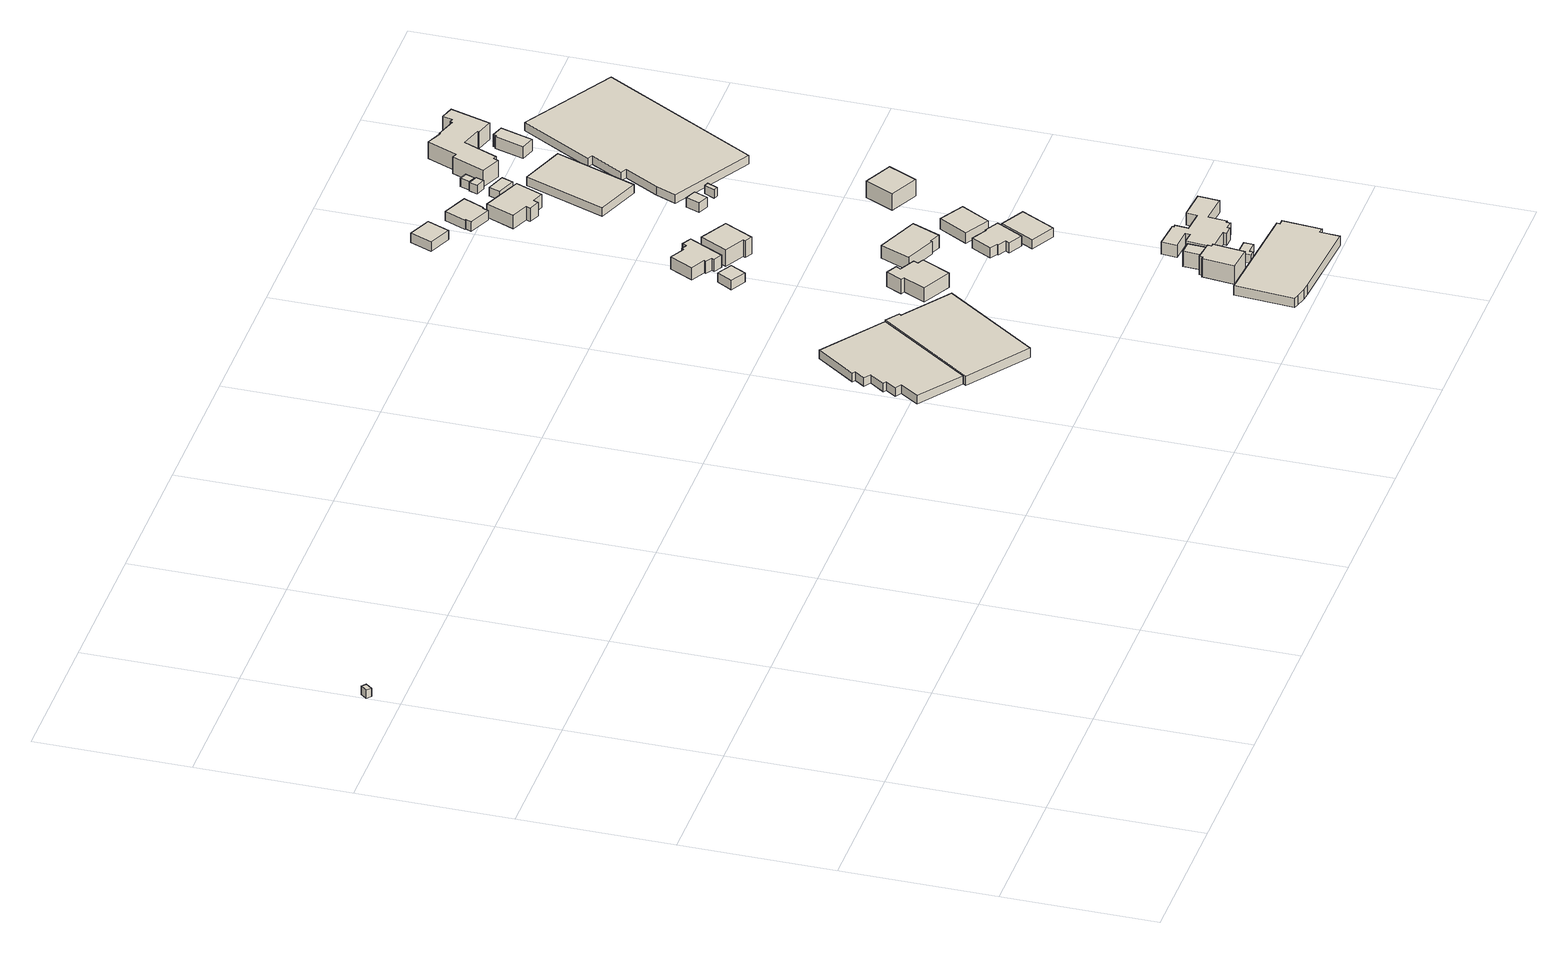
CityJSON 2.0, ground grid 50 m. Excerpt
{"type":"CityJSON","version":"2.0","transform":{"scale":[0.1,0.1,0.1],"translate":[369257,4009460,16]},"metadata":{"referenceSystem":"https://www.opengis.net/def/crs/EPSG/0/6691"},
"CityObjects":{
"building1":{"type":"Building","attributes":{"枝番":1,"利根川水系渡良瀬川洪水浸水想定区域（想定最大規模）.規模":"L2","利根川水系渡良瀬川洪水浸水想定区域（想定最大規模）.浸水ランク":"2","利根川水系渡良瀬川洪水浸水想定区域（想定最大規模）.浸水深":2.5,"利根川水系渡良瀬川洪水浸水想定区域（想定最大規模）.継続時間":102.1,"利根川水系利根川洪水浸水想定区域（計画規模）.規模":"L1","利根川水系利根川洪水浸水想定区域（計画規模）.浸水ランク":"4","利根川水系利根川洪水浸水想定区域（計画規模）.浸水深":5.23,"利根川水系利根川洪水浸水想定区域（想定最大規模）.規模":"L2","利根川水系利根川洪水浸水想定区域（想定最大規模）.浸水ランク":"4","利根川水系利根川洪水浸水想定区域（想定最大規模）.浸水深":6.36,"利根川水系谷田川洪水浸水想定区域（計画規模）.規模":"L1","利根川水系谷田川洪水浸水想定区域（計画規模）.浸水ランク":"2","利根川水系谷田川洪水浸水想定区域（計画規模）.浸水深":1.21,"利根川水系谷田川洪水浸水想定区域（計画規模）.継続時間":3.73,"利根川水系谷田川洪水浸水想定区域（想定最大規模）.規模":"L2","利根川水系谷田川洪水浸水想定区域（想定最大規模）.浸水ランク":"2","利根川水系谷田川洪水浸水想定区域（想定最大規模）.浸水深":2.17,"利根川水系谷田川洪水浸水想定区域（想定最大規模）.継続時間":31.2,"usage":"451","BuildingDetails.prefecture":"10","BuildingDetails.city":"10207","BuildingDetails.surveyYear":2016},"geometry":[{"type":"Solid","lod":"1","boundaries":[[[[0,1,2,3]],[[2,4,5,3]],[[1,6,4,2]],[[0,7,6,1]],[[3,5,7,0]],[[4,6,7,5]]]]}]},
"building2":{"type":"Building","attributes":{"枝番":1,"利根川水系渡良瀬川洪水浸水想定区域（想定最大規模）.規模":"L2","利根川水系渡良瀬川洪水浸水想定区域（想定最大規模）.浸水ランク":"2","利根川水系渡良瀬川洪水浸水想定区域（想定最大規模）.浸水深":2,"利根川水系渡良瀬川洪水浸水想定区域（想定最大規模）.継続時間":37.5,"利根川水系利根川洪水浸水想定区域（計画規模）.規模":"L1","利根川水系利根川洪水浸水想定区域（計画規模）.浸水ランク":"3","利根川水系利根川洪水浸水想定区域（計画規模）.浸水深":4.72,"利根川水系利根川洪水浸水想定区域（想定最大規模）.規模":"L2","利根川水系利根川洪水浸水想定区域（想定最大規模）.浸水ランク":"4","利根川水系利根川洪水浸水想定区域（想定最大規模）.浸水深":5.84,"利根川水系谷田川洪水浸水想定区域（計画規模）.規模":"L1","利根川水系谷田川洪水浸水想定区域（計画規模）.浸水ランク":"2","利根川水系谷田川洪水浸水想定区域（計画規模）.浸水深":0.711,"利根川水系谷田川洪水浸水想定区域（計画規模）.継続時間":1.77,"利根川水系谷田川洪水浸水想定区域（想定最大規模）.規模":"L2","利根川水系谷田川洪水浸水想定区域（想定最大規模）.浸水ランク":"2","利根川水系谷田川洪水浸水想定区域（想定最大規模）.浸水深":1.67,"利根川水系谷田川洪水浸水想定区域（想定最大規模）.継続時間":28.1,"BuildingDetails.prefecture":"10","BuildingDetails.city":"10207"},"geometry":[{"type":"Solid","lod":"1","boundaries":[[[[8,9,10,11,12,13,14,15,16,17,18,19]],[[18,20,21,19]],[[17,22,20,18]],[[16,23,22,17]],[[15,24,23,16]],[[14,25,24,15]],[[13,26,25,14]],[[12,27,26,13]],[[11,28,27,12]],[[10,29,28,11]],[[9,30,29,10]],[[8,31,30,9]],[[19,21,31,8]],[[20,22,23,24,25,26,27,28,29,30,31,21]]]]}]},
"building3":{"type":"Building","attributes":{"枝番":1,"利根川水系渡良瀬川洪水浸水想定区域（想定最大規模）.規模":"L2","利根川水系渡良瀬川洪水浸水想定区域（想定最大規模）.浸水ランク":"2","利根川水系渡良瀬川洪水浸水想定区域（想定最大規模）.浸水深":1.91,"利根川水系渡良瀬川洪水浸水想定区域（想定最大規模）.継続時間":66.8,"利根川水系利根川洪水浸水想定区域（計画規模）.規模":"L1","利根川水系利根川洪水浸水想定区域（計画規模）.浸水ランク":"3","利根川水系利根川洪水浸水想定区域（計画規模）.浸水深":4.61,"利根川水系利根川洪水浸水想定区域（想定最大規模）.規模":"L2","利根川水系利根川洪水浸水想定区域（想定最大規模）.浸水ランク":"4","利根川水系利根川洪水浸水想定区域（想定最大規模）.浸水深":5.72,"利根川水系谷田川洪水浸水想定区域（計画規模）.規模":"L1","利根川水系谷田川洪水浸水想定区域（計画規模）.浸水ランク":"2","利根川水系谷田川洪水浸水想定区域（計画規模）.浸水深":0.611,"利根川水系谷田川洪水浸水想定区域（計画規模）.継続時間":2.75,"利根川水系谷田川洪水浸水想定区域（想定最大規模）.規模":"L2","利根川水系谷田川洪水浸水想定区域（想定最大規模）.浸水ランク":"2","利根川水系谷田川洪水浸水想定区域（想定最大規模）.浸水深":1.57,"利根川水系谷田川洪水浸水想定区域（想定最大規模）.継続時間":29.3,"measuredHeight":3.7,"BuildingDetails.prefecture":"10","BuildingDetails.city":"10207"},"geometry":[{"type":"Solid","lod":"1","boundaries":[[[[32,33,34,35,36,37]],[[36,38,39,37]],[[35,40,38,36]],[[34,41,40,35]],[[33,42,41,34]],[[32,43,42,33]],[[37,39,43,32]],[[38,40,41,42,43,39]]]]}]},
"building4":{"type":"Building","attributes":{"枝番":1,"利根川水系渡良瀬川洪水浸水想定区域（想定最大規模）.規模":"L2","利根川水系渡良瀬川洪水浸水想定区域（想定最大規模）.浸水ランク":"2","利根川水系渡良瀬川洪水浸水想定区域（想定最大規模）.浸水深":0.91,"利根川水系渡良瀬川洪水浸水想定区域（想定最大規模）.継続時間":22.5,"利根川水系利根川洪水浸水想定区域（計画規模）.規模":"L1","利根川水系利根川洪水浸水想定区域（計画規模）.浸水ランク":"3","利根川水系利根川洪水浸水想定区域（計画規模）.浸水深":3.6,"利根川水系利根川洪水浸水想定区域（想定最大規模）.規模":"L2","利根川水系利根川洪水浸水想定区域（想定最大規模）.浸水ランク":"3","利根川水系利根川洪水浸水想定区域（想定最大規模）.浸水深":4.71,"利根川水系谷田川洪水浸水想定区域（計画規模）.規模":"L1","利根川水系谷田川洪水浸水想定区域（計画規模）.浸水ランク":"1","利根川水系谷田川洪水浸水想定区域（計画規模）.浸水深":0.311,"利根川水系谷田川洪水浸水想定区域（想定最大規模）.規模":"L2","利根川水系谷田川洪水浸水想定区域（想定最大規模）.浸水ランク":"2","利根川水系谷田川洪水浸水想定区域（想定最大規模）.浸水深":0.572,"利根川水系谷田川洪水浸水想定区域（想定最大規模）.継続時間":23.1,"usage":"411","measuredHeight":6.4,"BuildingDetails.prefecture":"10","BuildingDetails.city":"10207","BuildingDetails.surveyYear":2016},"geometry":[{"type":"Solid","lod":"1","boundaries":[[[[44,45,46,47,48,49,50,51,52,53]],[[52,54,55,53]],[[51,56,54,52]],[[50,57,56,51]],[[49,58,57,50]],[[48,59,58,49]],[[47,60,59,48]],[[46,61,60,47]],[[45,62,61,46]],[[44,63,62,45]],[[53,55,63,44]],[[54,56,57,58,59,60,61,62,63,55]]]]}]},
"building5":{"type":"Building","attributes":{"枝番":1,"利根川水系渡良瀬川洪水浸水想定区域（想定最大規模）.規模":"L2","利根川水系渡良瀬川洪水浸水想定区域（想定最大規模）.浸水ランク":"2","利根川水系渡良瀬川洪水浸水想定区域（想定最大規模）.浸水深":0.81,"利根川水系渡良瀬川洪水浸水想定区域（想定最大規模）.継続時間":22,"利根川水系利根川洪水浸水想定区域（計画規模）.規模":"L1","利根川水系利根川洪水浸水想定区域（計画規模）.浸水ランク":"3","利根川水系利根川洪水浸水想定区域（計画規模）.浸水深":3.51,"利根川水系利根川洪水浸水想定区域（想定最大規模）.規模":"L2","利根川水系利根川洪水浸水想定区域（想定最大規模）.浸水ランク":"3","利根川水系利根川洪水浸水想定区域（想定最大規模）.浸水深":4.62,"利根川水系谷田川洪水浸水想定区域（計画規模）.規模":"L1","利根川水系谷田川洪水浸水想定区域（計画規模）.浸水ランク":"1","利根川水系谷田川洪水浸水想定区域（計画規模）.浸水深":0.011,"利根川水系谷田川洪水浸水想定区域（想定最大規模）.規模":"L2","利根川水系谷田川洪水浸水想定区域（想定最大規模）.浸水ランク":"1","利根川水系谷田川洪水浸水想定区域（想定最大規模）.浸水深":0.473,"利根川水系谷田川洪水浸水想定区域（想定最大規模）.継続時間":22.8,"measuredHeight":3.6,"BuildingDetails.prefecture":"10","BuildingDetails.city":"10207"},"geometry":[{"type":"Solid","lod":"1","boundaries":[[[[64,65,66,67]],[[66,68,69,67]],[[65,70,68,66]],[[64,71,70,65]],[[67,69,71,64]],[[68,70,71,69]]]]}]},
"building6":{"type":"Building","attributes":{"枝番":1,"利根川水系渡良瀬川洪水浸水想定区域（想定最大規模）.規模":"L2","利根川水系渡良瀬川洪水浸水想定区域（想定最大規模）.浸水ランク":"2","利根川水系渡良瀬川洪水浸水想定区域（想定最大規模）.浸水深":1.01,"利根川水系渡良瀬川洪水浸水想定区域（想定最大規模）.継続時間":15,"利根川水系利根川洪水浸水想定区域（計画規模）.規模":"L1","利根川水系利根川洪水浸水想定区域（計画規模）.浸水ランク":"3","利根川水系利根川洪水浸水想定区域（計画規模）.浸水深":3.69,"利根川水系利根川洪水浸水想定区域（想定最大規模）.規模":"L2","利根川水系利根川洪水浸水想定区域（想定最大規模）.浸水ランク":"3","利根川水系利根川洪水浸水想定区域（想定最大規模）.浸水深":4.78,"利根川水系谷田川洪水浸水想定区域（計画規模）.規模":"L1","利根川水系谷田川洪水浸水想定区域（想定最大規模）.規模":"L2","利根川水系谷田川洪水浸水想定区域（想定最大規模）.浸水ランク":"2","利根川水系谷田川洪水浸水想定区域（想定最大規模）.浸水深":0.672,"利根川水系谷田川洪水浸水想定区域（想定最大規模）.継続時間":11.6,"usage":"411","measuredHeight":7.1,"BuildingDetails.prefecture":"10","BuildingDetails.city":"10207","BuildingDetails.surveyYear":2016},"geometry":[{"type":"Solid","lod":"1","boundaries":[[[[72,73,74,75,76,77,78,79]],[[78,80,81,79]],[[77,82,80,78]],[[76,83,82,77]],[[75,84,83,76]],[[74,85,84,75]],[[73,86,85,74]],[[72,87,86,73]],[[79,81,87,72]],[[80,82,83,84,85,86,87,81]]]]}]},
"building7":{"type":"Building","attributes":{"枝番":1,"利根川水系渡良瀬川洪水浸水想定区域（想定最大規模）.規模":"L2","利根川水系渡良瀬川洪水浸水想定区域（想定最大規模）.浸水ランク":"2","利根川水系渡良瀬川洪水浸水想定区域（想定最大規模）.浸水深":1.61,"利根川水系渡良瀬川洪水浸水想定区域（想定最大規模）.継続時間":28.6,"利根川水系利根川洪水浸水想定区域（計画規模）.規模":"L1","利根川水系利根川洪水浸水想定区域（計画規模）.浸水ランク":"3","利根川水系利根川洪水浸水想定区域（計画規模）.浸水深":4.3,"利根川水系利根川洪水浸水想定区域（想定最大規模）.規模":"L2","利根川水系利根川洪水浸水想定区域（想定最大規模）.浸水ランク":"4","利根川水系利根川洪水浸水想定区域（想定最大規模）.浸水深":5.42,"利根川水系谷田川洪水浸水想定区域（計画規模）.規模":"L1","利根川水系谷田川洪水浸水想定区域（計画規模）.浸水ランク":"1","利根川水系谷田川洪水浸水想定区域（計画規模）.浸水深":0.311,"利根川水系谷田川洪水浸水想定区域（想定最大規模）.規模":"L2","利根川水系谷田川洪水浸水想定区域（想定最大規模）.浸水ランク":"2","利根川水系谷田川洪水浸水想定区域（想定最大規模）.浸水深":1.27,"利根川水系谷田川洪水浸水想定区域（想定最大規模）.継続時間":26.5,"usage":"451","measuredHeight":3.7,"BuildingDetails.prefecture":"10","BuildingDetails.city":"10207","BuildingDetails.surveyYear":2016},"geometry":[{"type":"Solid","lod":"1","boundaries":[[[[88,89,90,91,92,93,94,95,96,97,98]],[[97,99,100,98]],[[96,101,99,97]],[[95,102,101,96]],[[94,103,102,95]],[[93,104,103,94]],[[92,105,104,93]],[[91,106,105,92]],[[90,107,106,91]],[[89,108,107,90]],[[88,109,108,89]],[[98,100,109,88]],[[99,101,102,103,104,105,106,107,108,109,100]]]]}]},
"building8":{"type":"Building","attributes":{"枝番":1,"利根川水系渡良瀬川洪水浸水想定区域（想定最大規模）.規模":"L2","利根川水系渡良瀬川洪水浸水想定区域（想定最大規模）.浸水ランク":"2","利根川水系渡良瀬川洪水浸水想定区域（想定最大規模）.浸水深":1.01,"利根川水系渡良瀬川洪水浸水想定区域（想定最大規模）.継続時間":15,"利根川水系利根川洪水浸水想定区域（計画規模）.規模":"L1","利根川水系利根川洪水浸水想定区域（計画規模）.浸水ランク":"3","利根川水系利根川洪水浸水想定区域（計画規模）.浸水深":3.69,"利根川水系利根川洪水浸水想定区域（想定最大規模）.規模":"L2","利根川水系利根川洪水浸水想定区域（想定最大規模）.浸水ランク":"3","利根川水系利根川洪水浸水想定区域（想定最大規模）.浸水深":4.78,"利根川水系谷田川洪水浸水想定区域（想定最大規模）.規模":"L2","利根川水系谷田川洪水浸水想定区域（想定最大規模）.浸水ランク":"2","利根川水系谷田川洪水浸水想定区域（想定最大規模）.浸水深":0.672,"利根川水系谷田川洪水浸水想定区域（想定最大規模）.継続時間":11.6,"usage":"411","measuredHeight":9.8,"BuildingDetails.prefecture":"10","BuildingDetails.city":"10207","BuildingDetails.surveyYear":2016},"geometry":[{"type":"Solid","lod":"1","boundaries":[[[[110,111,112,113]],[[112,114,115,113]],[[111,116,114,112]],[[110,117,116,111]],[[113,115,117,110]],[[114,116,117,115]]]]}]},
"building9":{"type":"Building","attributes":{"枝番":1,"利根川水系渡良瀬川洪水浸水想定区域（想定最大規模）.規模":"L2","利根川水系渡良瀬川洪水浸水想定区域（想定最大規模）.浸水ランク":"2","利根川水系渡良瀬川洪水浸水想定区域（想定最大規模）.浸水深":0.81,"利根川水系渡良瀬川洪水浸水想定区域（想定最大規模）.継続時間":22,"利根川水系利根川洪水浸水想定区域（計画規模）.規模":"L1","利根川水系利根川洪水浸水想定区域（計画規模）.浸水ランク":"3","利根川水系利根川洪水浸水想定区域（計画規模）.浸水深":3.52,"利根川水系利根川洪水浸水想定区域（想定最大規模）.規模":"L2","利根川水系利根川洪水浸水想定区域（想定最大規模）.浸水ランク":"3","利根川水系利根川洪水浸水想定区域（想定最大規模）.浸水深":4.63,"利根川水系谷田川洪水浸水想定区域（計画規模）.規模":"L1","利根川水系谷田川洪水浸水想定区域（想定最大規模）.規模":"L2","利根川水系谷田川洪水浸水想定区域（想定最大規模）.浸水ランク":"1","利根川水系谷田川洪水浸水想定区域（想定最大規模）.浸水深":0.473,"利根川水系谷田川洪水浸水想定区域（想定最大規模）.継続時間":22.8,"usage":"411","measuredHeight":5.1,"BuildingDetails.prefecture":"10","BuildingDetails.city":"10207","BuildingDetails.surveyYear":2016},"geometry":[{"type":"Solid","lod":"1","boundaries":[[[[118,119,120,121,122,123,124,125,126,127,128,129]],[[128,130,131,129]],[[127,132,130,128]],[[126,133,132,127]],[[125,134,133,126]],[[124,135,134,125]],[[123,136,135,124]],[[122,137,136,123]],[[121,138,137,122]],[[120,139,138,121]],[[119,140,139,120]],[[118,141,140,119]],[[129,131,141,118]],[[130,132,133,134,135,136,137,138,139,140,141,131]]]]}]},
"building10":{"type":"Building","attributes":{"枝番":1,"利根川水系渡良瀬川洪水浸水想定区域（想定最大規模）.規模":"L2","利根川水系渡良瀬川洪水浸水想定区域（想定最大規模）.浸水ランク":"2","利根川水系渡良瀬川洪水浸水想定区域（想定最大規模）.浸水深":1.11,"利根川水系渡良瀬川洪水浸水想定区域（想定最大規模）.継続時間":28.6,"利根川水系利根川洪水浸水想定区域（計画規模）.規模":"L1","利根川水系利根川洪水浸水想定区域（計画規模）.浸水ランク":"3","利根川水系利根川洪水浸水想定区域（計画規模）.浸水深":3.79,"利根川水系利根川洪水浸水想定区域（想定最大規模）.規模":"L2","利根川水系利根川洪水浸水想定区域（想定最大規模）.浸水ランク":"3","利根川水系利根川洪水浸水想定区域（想定最大規模）.浸水深":4.88,"利根川水系谷田川洪水浸水想定区域（計画規模）.規模":"L1","利根川水系谷田川洪水浸水想定区域（想定最大規模）.規模":"L2","利根川水系谷田川洪水浸水想定区域（想定最大規模）.浸水ランク":"2","利根川水系谷田川洪水浸水想定区域（想定最大規模）.浸水深":0.772,"利根川水系谷田川洪水浸水想定区域（想定最大規模）.継続時間":26.5,"measuredHeight":3.8,"BuildingDetails.prefecture":"10","BuildingDetails.city":"10207"},"geometry":[{"type":"Solid","lod":"1","boundaries":[[[[142,143,144,145,146,147]],[[146,148,149,147]],[[145,150,148,146]],[[144,151,150,145]],[[143,152,151,144]],[[142,153,152,143]],[[147,149,153,142]],[[148,150,151,152,153,149]]]]}]},
"building11":{"type":"Building","attributes":{"枝番":1,"利根川水系渡良瀬川洪水浸水想定区域（想定最大規模）.規模":"L2","利根川水系渡良瀬川洪水浸水想定区域（想定最大規模）.浸水ランク":"2","利根川水系渡良瀬川洪水浸水想定区域（想定最大規模）.浸水深":0.81,"利根川水系渡良瀬川洪水浸水想定区域（想定最大規模）.継続時間":16.4,"利根川水系利根川洪水浸水想定区域（計画規模）.規模":"L1","利根川水系利根川洪水浸水想定区域（計画規模）.浸水ランク":"3","利根川水系利根川洪水浸水想定区域（計画規模）.浸水深":3.5,"利根川水系利根川洪水浸水想定区域（想定最大規模）.規模":"L2","利根川水系利根川洪水浸水想定区域（想定最大規模）.浸水ランク":"3","利根川水系利根川洪水浸水想定区域（想定最大規模）.浸水深":4.61,"利根川水系谷田川洪水浸水想定区域（計画規模）.規模":"L1","利根川水系谷田川洪水浸水想定区域（想定最大規模）.規模":"L2","利根川水系谷田川洪水浸水想定区域（想定最大規模）.浸水ランク":"1","利根川水系谷田川洪水浸水想定区域（想定最大規模）.浸水深":0.472,"利根川水系谷田川洪水浸水想定区域（想定最大規模）.継続時間":13.7,"measuredHeight":6.1,"BuildingDetails.prefecture":"10","BuildingDetails.city":"10207"},"geometry":[{"type":"Solid","lod":"1","boundaries":[[[[154,155,156,157,158,159]],[[158,160,161,159]],[[157,162,160,158]],[[156,163,162,157]],[[155,164,163,156]],[[154,165,164,155]],[[159,161,165,154]],[[160,162,163,164,165,161]]]]}]},
"building12":{"type":"Building","attributes":{"枝番":1,"利根川水系渡良瀬川洪水浸水想定区域（想定最大規模）.規模":"L2","利根川水系渡良瀬川洪水浸水想定区域（想定最大規模）.浸水ランク":"2","利根川水系渡良瀬川洪水浸水想定区域（想定最大規模）.浸水深":0.71,"利根川水系渡良瀬川洪水浸水想定区域（想定最大規模）.継続時間":12.8,"利根川水系利根川洪水浸水想定区域（計画規模）.規模":"L1","利根川水系利根川洪水浸水想定区域（計画規模）.浸水ランク":"3","利根川水系利根川洪水浸水想定区域（計画規模）.浸水深":3.42,"利根川水系利根川洪水浸水想定区域（想定最大規模）.規模":"L2","利根川水系利根川洪水浸水想定区域（想定最大規模）.浸水ランク":"3","利根川水系利根川洪水浸水想定区域（想定最大規模）.浸水深":4.53,"利根川水系谷田川洪水浸水想定区域（計画規模）.規模":"L1","利根川水系谷田川洪水浸水想定区域（想定最大規模）.規模":"L2","利根川水系谷田川洪水浸水想定区域（想定最大規模）.浸水ランク":"1","利根川水系谷田川洪水浸水想定区域（想定最大規模）.浸水深":0.373,"利根川水系谷田川洪水浸水想定区域（想定最大規模）.継続時間":6.1,"usage":"411","measuredHeight":7.1,"BuildingDetails.prefecture":"10","BuildingDetails.city":"10207","BuildingDetails.surveyYear":2016},"geometry":[{"type":"Solid","lod":"1","boundaries":[[[[166,167,168,169,170,171]],[[170,172,173,171]],[[169,174,172,170]],[[168,175,174,169]],[[167,176,175,168]],[[166,177,176,167]],[[171,173,177,166]],[[172,174,175,176,177,173]]]]}]},
"building13":{"type":"Building","attributes":{"枝番":1,"利根川水系渡良瀬川洪水浸水想定区域（想定最大規模）.規模":"L2","利根川水系渡良瀬川洪水浸水想定区域（想定最大規模）.浸水ランク":"2","利根川水系渡良瀬川洪水浸水想定区域（想定最大規模）.浸水深":0.81,"利根川水系渡良瀬川洪水浸水想定区域（想定最大規模）.継続時間":14.6,"利根川水系利根川洪水浸水想定区域（計画規模）.規模":"L1","利根川水系利根川洪水浸水想定区域（計画規模）.浸水ランク":"3","利根川水系利根川洪水浸水想定区域（計画規模）.浸水深":3.5,"利根川水系利根川洪水浸水想定区域（想定最大規模）.規模":"L2","利根川水系利根川洪水浸水想定区域（想定最大規模）.浸水ランク":"3","利根川水系利根川洪水浸水想定区域（想定最大規模）.浸水深":4.6,"利根川水系谷田川洪水浸水想定区域（計画規模）.規模":"L1","利根川水系谷田川洪水浸水想定区域（計画規模）.浸水ランク":"1","利根川水系谷田川洪水浸水想定区域（計画規模）.浸水深":0.011,"利根川水系谷田川洪水浸水想定区域（想定最大規模）.規模":"L2","利根川水系谷田川洪水浸水想定区域（想定最大規模）.浸水ランク":"1","利根川水系谷田川洪水浸水想定区域（想定最大規模）.浸水深":0.472,"利根川水系谷田川洪水浸水想定区域（想定最大規模）.継続時間":10.6,"usage":"411","measuredHeight":5,"BuildingDetails.prefecture":"10","BuildingDetails.city":"10207","BuildingDetails.surveyYear":2016},"geometry":[{"type":"Solid","lod":"1","boundaries":[[[[178,179,180,181,182,183,184,185,186,187]],[[186,188,189,187]],[[185,190,188,186]],[[184,191,190,185]],[[183,192,191,184]],[[182,193,192,183]],[[181,194,193,182]],[[180,195,194,181]],[[179,196,195,180]],[[178,197,196,179]],[[187,189,197,178]],[[188,190,191,192,193,194,195,196,197,189]]]]}]},
"building14":{"type":"Building","attributes":{"枝番":1,"利根川水系渡良瀬川洪水浸水想定区域（想定最大規模）.規模":"L2","利根川水系渡良瀬川洪水浸水想定区域（想定最大規模）.浸水ランク":"1","利根川水系渡良瀬川洪水浸水想定区域（想定最大規模）.浸水深":0.41,"利根川水系利根川洪水浸水想定区域（計画規模）.規模":"L1","利根川水系利根川洪水浸水想定区域（計画規模）.浸水ランク":"3","利根川水系利根川洪水浸水想定区域（計画規模）.浸水深":3.13,"利根川水系利根川洪水浸水想定区域（想定最大規模）.規模":"L2","利根川水系利根川洪水浸水想定区域（想定最大規模）.浸水ランク":"3","利根川水系利根川洪水浸水想定区域（想定最大規模）.浸水深":4.25,"利根川水系谷田川洪水浸水想定区域（想定最大規模）.規模":"L2","利根川水系谷田川洪水浸水想定区域（想定最大規模）.浸水ランク":"1","利根川水系谷田川洪水浸水想定区域（想定最大規模）.浸水深":0.073,"usage":"411","measuredHeight":4,"BuildingDetails.prefecture":"10","BuildingDetails.city":"10207","BuildingDetails.surveyYear":2016},"geometry":[{"type":"Solid","lod":"1","boundaries":[[[[198,199,200,201]],[[200,202,203,201]],[[199,204,202,200]],[[198,205,204,199]],[[201,203,205,198]],[[202,204,205,203]]]]}]},
"building15":{"type":"Building","attributes":{"枝番":1,"利根川水系渡良瀬川洪水浸水想定区域（想定最大規模）.規模":"L2","利根川水系渡良瀬川洪水浸水想定区域（想定最大規模）.浸水ランク":"2","利根川水系渡良瀬川洪水浸水想定区域（想定最大規模）.浸水深":0.91,"利根川水系渡良瀬川洪水浸水想定区域（想定最大規模）.継続時間":15,"利根川水系利根川洪水浸水想定区域（計画規模）.規模":"L1","利根川水系利根川洪水浸水想定区域（計画規模）.浸水ランク":"3","利根川水系利根川洪水浸水想定区域（計画規模）.浸水深":3.59,"利根川水系利根川洪水浸水想定区域（想定最大規模）.規模":"L2","利根川水系利根川洪水浸水想定区域（想定最大規模）.浸水ランク":"3","利根川水系利根川洪水浸水想定区域（想定最大規模）.浸水深":4.68,"利根川水系谷田川洪水浸水想定区域（想定最大規模）.規模":"L2","利根川水系谷田川洪水浸水想定区域（想定最大規模）.浸水ランク":"2","利根川水系谷田川洪水浸水想定区域（想定最大規模）.浸水深":0.572,"利根川水系谷田川洪水浸水想定区域（想定最大規模）.継続時間":11.6,"usage":"411","measuredHeight":7,"BuildingDetails.prefecture":"10","BuildingDetails.city":"10207","BuildingDetails.surveyYear":2016},"geometry":[{"type":"Solid","lod":"1","boundaries":[[[[206,207,208,209,210,211,212,213,214,215,216,217,218,219,220,221,222,223,224,225,226,227]],[[226,228,229,227]],[[225,230,228,226]],[[224,231,230,225]],[[223,232,231,224]],[[222,233,232,223]],[[221,234,233,222]],[[220,235,234,221]],[[219,236,235,220]],[[218,237,236,219]],[[217,238,237,218]],[[216,239,238,217]],[[215,240,239,216]],[[214,241,240,215]],[[213,242,241,214]],[[212,243,242,213]],[[211,244,243,212]],[[210,245,244,211]],[[209,246,245,210]],[[208,247,246,209]],[[207,248,247,208]],[[206,249,248,207]],[[227,229,249,206]],[[228,230,231,232,233,234,235,236,237,238,239,240,241,242,243,244,245,246,247,248,249,229]]]]}]},
"building16":{"type":"Building","attributes":{"枝番":1,"利根川水系渡良瀬川洪水浸水想定区域（想定最大規模）.規模":"L2","利根川水系渡良瀬川洪水浸水想定区域（想定最大規模）.浸水ランク":"2","利根川水系渡良瀬川洪水浸水想定区域（想定最大規模）.浸水深":1.21,"利根川水系渡良瀬川洪水浸水想定区域（想定最大規模）.継続時間":15.6,"利根川水系利根川洪水浸水想定区域（計画規模）.規模":"L1","利根川水系利根川洪水浸水想定区域（計画規模）.浸水ランク":"3","利根川水系利根川洪水浸水想定区域（計画規模）.浸水深":3.89,"利根川水系利根川洪水浸水想定区域（想定最大規模）.規模":"L2","利根川水系利根川洪水浸水想定区域（想定最大規模）.浸水ランク":"3","利根川水系利根川洪水浸水想定区域（想定最大規模）.浸水深":4.98,"利根川水系谷田川洪水浸水想定区域（計画規模）.規模":"L1","利根川水系谷田川洪水浸水想定区域（計画規模）.浸水ランク":"1","利根川水系谷田川洪水浸水想定区域（計画規模）.浸水深":0.011,"利根川水系谷田川洪水浸水想定区域（想定最大規模）.規模":"L2","利根川水系谷田川洪水浸水想定区域（想定最大規模）.浸水ランク":"2","利根川水系谷田川洪水浸水想定区域（想定最大規模）.浸水深":0.872,"利根川水系谷田川洪水浸水想定区域（想定最大規模）.継続時間":12.6,"usage":"411","measuredHeight":5.6,"BuildingDetails.prefecture":"10","BuildingDetails.city":"10207","BuildingDetails.surveyYear":2016},"geometry":[{"type":"Solid","lod":"1","boundaries":[[[[250,251,252,253]],[[252,254,255,253]],[[251,256,254,252]],[[250,257,256,251]],[[253,255,257,250]],[[254,256,257,255]]]]}]},
"building17":{"type":"Building","attributes":{"枝番":1,"利根川水系渡良瀬川洪水浸水想定区域（想定最大規模）.規模":"L2","利根川水系渡良瀬川洪水浸水想定区域（想定最大規模）.浸水ランク":"2","利根川水系渡良瀬川洪水浸水想定区域（想定最大規模）.浸水深":0.81,"利根川水系渡良瀬川洪水浸水想定区域（想定最大規模）.継続時間":14.6,"利根川水系利根川洪水浸水想定区域（計画規模）.規模":"L1","利根川水系利根川洪水浸水想定区域（計画規模）.浸水ランク":"3","利根川水系利根川洪水浸水想定区域（計画規模）.浸水深":3.5,"利根川水系利根川洪水浸水想定区域（想定最大規模）.規模":"L2","利根川水系利根川洪水浸水想定区域（想定最大規模）.浸水ランク":"3","利根川水系利根川洪水浸水想定区域（想定最大規模）.浸水深":4.6,"利根川水系谷田川洪水浸水想定区域（想定最大規模）.規模":"L2","利根川水系谷田川洪水浸水想定区域（想定最大規模）.浸水ランク":"1","利根川水系谷田川洪水浸水想定区域（想定最大規模）.浸水深":0.472,"利根川水系谷田川洪水浸水想定区域（想定最大規模）.継続時間":10.6,"usage":"411","measuredHeight":5.3,"BuildingDetails.prefecture":"10","BuildingDetails.city":"10207","BuildingDetails.surveyYear":2016},"geometry":[{"type":"Solid","lod":"1","boundaries":[[[[258,259,260,261]],[[260,262,263,261]],[[259,264,262,260]],[[258,265,264,259]],[[261,263,265,258]],[[262,264,265,263]]]]}]},
"building18":{"type":"Building","attributes":{"枝番":1,"利根川水系渡良瀬川洪水浸水想定区域（想定最大規模）.規模":"L2","利根川水系渡良瀬川洪水浸水想定区域（想定最大規模）.浸水ランク":"2","利根川水系渡良瀬川洪水浸水想定区域（想定最大規模）.浸水深":0.51,"利根川水系渡良瀬川洪水浸水想定区域（想定最大規模）.継続時間":8.3,"利根川水系利根川洪水浸水想定区域（計画規模）.規模":"L1","利根川水系利根川洪水浸水想定区域（計画規模）.浸水ランク":"3","利根川水系利根川洪水浸水想定区域（計画規模）.浸水深":3.21,"利根川水系利根川洪水浸水想定区域（想定最大規模）.規模":"L2","利根川水系利根川洪水浸水想定区域（想定最大規模）.浸水ランク":"3","利根川水系利根川洪水浸水想定区域（想定最大規模）.浸水深":4.31,"利根川水系谷田川洪水浸水想定区域（想定最大規模）.規模":"L2","利根川水系谷田川洪水浸水想定区域（想定最大規模）.浸水ランク":"1","利根川水系谷田川洪水浸水想定区域（想定最大規模）.浸水深":0.173,"usage":"411","measuredHeight":4.2,"BuildingDetails.prefecture":"10","BuildingDetails.city":"10207","BuildingDetails.surveyYear":2016},"geometry":[{"type":"Solid","lod":"1","boundaries":[[[[266,267,268,269,270,271,272,273]],[[272,274,275,273]],[[271,276,274,272]],[[270,277,276,271]],[[269,278,277,270]],[[268,279,278,269]],[[267,280,279,268]],[[266,281,280,267]],[[273,275,281,266]],[[274,276,277,278,279,280,281,275]]]]}]},
"building19":{"type":"Building","attributes":{"枝番":1,"利根川水系渡良瀬川洪水浸水想定区域（想定最大規模）.規模":"L2","利根川水系渡良瀬川洪水浸水想定区域（想定最大規模）.浸水ランク":"2","利根川水系渡良瀬川洪水浸水想定区域（想定最大規模）.浸水深":0.51,"利根川水系利根川洪水浸水想定区域（計画規模）.規模":"L1","利根川水系利根川洪水浸水想定区域（計画規模）.浸水ランク":"3","利根川水系利根川洪水浸水想定区域（計画規模）.浸水深":3.23,"利根川水系利根川洪水浸水想定区域（想定最大規模）.規模":"L2","利根川水系利根川洪水浸水想定区域（想定最大規模）.浸水ランク":"3","利根川水系利根川洪水浸水想定区域（想定最大規模）.浸水深":4.35,"利根川水系谷田川洪水浸水想定区域（想定最大規模）.規模":"L2","利根川水系谷田川洪水浸水想定区域（想定最大規模）.浸水ランク":"1","利根川水系谷田川洪水浸水想定区域（想定最大規模）.浸水深":0.173,"usage":"411","measuredHeight":5.7,"BuildingDetails.prefecture":"10","BuildingDetails.city":"10207","BuildingDetails.surveyYear":2016},"geometry":[{"type":"Solid","lod":"1","boundaries":[[[[282,283,284,285,286,287,288,289]],[[288,290,291,289]],[[287,292,290,288]],[[286,293,292,287]],[[285,294,293,286]],[[284,295,294,285]],[[283,296,295,284]],[[282,297,296,283]],[[289,291,297,282]],[[290,292,293,294,295,296,297,291]]]]}]},
"building20":{"type":"Building","attributes":{"枝番":1,"利根川水系渡良瀬川洪水浸水想定区域（想定最大規模）.規模":"L2","利根川水系渡良瀬川洪水浸水想定区域（想定最大規模）.浸水ランク":"2","利根川水系渡良瀬川洪水浸水想定区域（想定最大規模）.浸水深":0.81,"利根川水系渡良瀬川洪水浸水想定区域（想定最大規模）.継続時間":12.8,"利根川水系利根川洪水浸水想定区域（計画規模）.規模":"L1","利根川水系利根川洪水浸水想定区域（計画規模）.浸水ランク":"3","利根川水系利根川洪水浸水想定区域（計画規模）.浸水深":3.5,"利根川水系利根川洪水浸水想定区域（想定最大規模）.規模":"L2","利根川水系利根川洪水浸水想定区域（想定最大規模）.浸水ランク":"3","利根川水系利根川洪水浸水想定区域（想定最大規模）.浸水深":4.61,"利根川水系谷田川洪水浸水想定区域（想定最大規模）.規模":"L2","利根川水系谷田川洪水浸水想定区域（想定最大規模）.浸水ランク":"1","利根川水系谷田川洪水浸水想定区域（想定最大規模）.浸水深":0.472,"利根川水系谷田川洪水浸水想定区域（想定最大規模）.継続時間":6.1,"usage":"422","measuredHeight":3.8,"BuildingDetails.prefecture":"10","BuildingDetails.city":"10207","BuildingDetails.surveyYear":2016},"geometry":[{"type":"Solid","lod":"1","boundaries":[[[[298,299,300,301]],[[300,302,303,301]],[[299,304,302,300]],[[298,305,304,299]],[[301,303,305,298]],[[302,304,305,303]]]]}]},
"building21":{"type":"Building","attributes":{"枝番":1,"利根川水系渡良瀬川洪水浸水想定区域（想定最大規模）.規模":"L2","利根川水系渡良瀬川洪水浸水想定区域（想定最大規模）.浸水ランク":"1","利根川水系渡良瀬川洪水浸水想定区域（想定最大規模）.浸水深":0.41,"利根川水系渡良瀬川洪水浸水想定区域（想定最大規模）.継続時間":5.2,"利根川水系利根川洪水浸水想定区域（計画規模）.規模":"L1","利根川水系利根川洪水浸水想定区域（計画規模）.浸水ランク":"3","利根川水系利根川洪水浸水想定区域（計画規模）.浸水深":3.09,"利根川水系利根川洪水浸水想定区域（想定最大規模）.規模":"L2","利根川水系利根川洪水浸水想定区域（想定最大規模）.浸水ランク":"3","利根川水系利根川洪水浸水想定区域（想定最大規模）.浸水深":4.19,"利根川水系谷田川洪水浸水想定区域（想定最大規模）.規模":"L2","利根川水系谷田川洪水浸水想定区域（想定最大規模）.浸水ランク":"1","利根川水系谷田川洪水浸水想定区域（想定最大規模）.浸水深":0.072,"usage":"411","measuredHeight":6.8,"BuildingDetails.prefecture":"10","BuildingDetails.city":"10207","BuildingDetails.surveyYear":2016},"geometry":[{"type":"Solid","lod":"1","boundaries":[[[[306,307,308,309]],[[308,310,311,309]],[[307,312,310,308]],[[306,313,312,307]],[[309,311,313,306]],[[310,312,313,311]]]]}]},
"building22":{"type":"Building","attributes":{"枝番":1,"利根川水系渡良瀬川洪水浸水想定区域（想定最大規模）.規模":"L2","利根川水系渡良瀬川洪水浸水想定区域（想定最大規模）.浸水ランク":"2","利根川水系渡良瀬川洪水浸水想定区域（想定最大規模）.浸水深":0.71,"利根川水系渡良瀬川洪水浸水想定区域（想定最大規模）.継続時間":10.8,"利根川水系利根川洪水浸水想定区域（計画規模）.規模":"L1","利根川水系利根川洪水浸水想定区域（計画規模）.浸水ランク":"3","利根川水系利根川洪水浸水想定区域（計画規模）.浸水深":3.4,"利根川水系利根川洪水浸水想定区域（想定最大規模）.規模":"L2","利根川水系利根川洪水浸水想定区域（想定最大規模）.浸水ランク":"3","利根川水系利根川洪水浸水想定区域（想定最大規模）.浸水深":4.51,"利根川水系谷田川洪水浸水想定区域（想定最大規模）.規模":"L2","利根川水系谷田川洪水浸水想定区域（想定最大規模）.浸水ランク":"1","利根川水系谷田川洪水浸水想定区域（想定最大規模）.浸水深":0.372,"usage":"422","BuildingDetails.prefecture":"10","BuildingDetails.city":"10207","BuildingDetails.surveyYear":2016},"geometry":[{"type":"Solid","lod":"1","boundaries":[[[[314,315,316,317]],[[316,318,319,317]],[[315,320,318,316]],[[314,321,320,315]],[[317,319,321,314]],[[318,320,321,319]]]]}]},
"building23":{"type":"Building","attributes":{"枝番":1,"利根川水系渡良瀬川洪水浸水想定区域（想定最大規模）.規模":"L2","利根川水系渡良瀬川洪水浸水想定区域（想定最大規模）.浸水ランク":"2","利根川水系渡良瀬川洪水浸水想定区域（想定最大規模）.浸水深":0.51,"利根川水系利根川洪水浸水想定区域（計画規模）.規模":"L1","利根川水系利根川洪水浸水想定区域（計画規模）.浸水ランク":"3","利根川水系利根川洪水浸水想定区域（計画規模）.浸水深":3.21,"利根川水系利根川洪水浸水想定区域（想定最大規模）.規模":"L2","利根川水系利根川洪水浸水想定区域（想定最大規模）.浸水ランク":"3","利根川水系利根川洪水浸水想定区域（想定最大規模）.浸水深":4.31,"利根川水系谷田川洪水浸水想定区域（想定最大規模）.規模":"L2","利根川水系谷田川洪水浸水想定区域（想定最大規模）.浸水ランク":"1","利根川水系谷田川洪水浸水想定区域（想定最大規模）.浸水深":0.173,"usage":"411","measuredHeight":3.1,"BuildingDetails.prefecture":"10","BuildingDetails.city":"10207","BuildingDetails.surveyYear":2016},"geometry":[{"type":"Solid","lod":"1","boundaries":[[[[322,323,324,325]],[[324,326,327,325]],[[323,328,326,324]],[[322,329,328,323]],[[325,327,329,322]],[[326,328,329,327]]]]}]},
"building24":{"type":"Building","attributes":{"枝番":1,"利根川水系渡良瀬川洪水浸水想定区域（想定最大規模）.規模":"L2","利根川水系渡良瀬川洪水浸水想定区域（想定最大規模）.浸水ランク":"1","利根川水系渡良瀬川洪水浸水想定区域（想定最大規模）.浸水深":0.21,"利根川水系利根川洪水浸水想定区域（計画規模）.規模":"L1","利根川水系利根川洪水浸水想定区域（計画規模）.浸水ランク":"2","利根川水系利根川洪水浸水想定区域（計画規模）.浸水深":2.91,"利根川水系利根川洪水浸水想定区域（想定最大規模）.規模":"L2","利根川水系利根川洪水浸水想定区域（想定最大規模）.浸水ランク":"3","利根川水系利根川洪水浸水想定区域（想定最大規模）.浸水深":4.01,"利根川水系谷田川洪水浸水想定区域（想定最大規模）.規模":"L2","利根川水系谷田川洪水浸水想定区域（想定最大規模）.浸水ランク":"1","利根川水系谷田川洪水浸水想定区域（想定最大規模）.浸水深":0.273,"usage":"411","BuildingDetails.prefecture":"10","BuildingDetails.city":"10207","BuildingDetails.surveyYear":2016},"geometry":[{"type":"Solid","lod":"1","boundaries":[[[[330,331,332,333]],[[332,334,335,333]],[[331,336,334,332]],[[330,337,336,331]],[[333,335,337,330]],[[334,336,337,335]]]]}]},
"building25":{"type":"Building","attributes":{"枝番":1,"利根川水系渡良瀬川洪水浸水想定区域（想定最大規模）.規模":"L2","利根川水系渡良瀬川洪水浸水想定区域（想定最大規模）.浸水ランク":"2","利根川水系渡良瀬川洪水浸水想定区域（想定最大規模）.浸水深":0.91,"利根川水系渡良瀬川洪水浸水想定区域（想定最大規模）.継続時間":8.9,"利根川水系利根川洪水浸水想定区域（計画規模）.規模":"L1","利根川水系利根川洪水浸水想定区域（計画規模）.浸水ランク":"3","利根川水系利根川洪水浸水想定区域（計画規模）.浸水深":3.62,"利根川水系利根川洪水浸水想定区域（想定最大規模）.規模":"L2","利根川水系利根川洪水浸水想定区域（想定最大規模）.浸水ランク":"3","利根川水系利根川洪水浸水想定区域（想定最大規模）.浸水深":4.73,"利根川水系谷田川洪水浸水想定区域（想定最大規模）.規模":"L2","利根川水系谷田川洪水浸水想定区域（想定最大規模）.浸水ランク":"2","利根川水系谷田川洪水浸水想定区域（想定最大規模）.浸水深":0.572,"BuildingDetails.prefecture":"10","BuildingDetails.city":"10207"},"geometry":[{"type":"Solid","lod":"1","boundaries":[[[[338,339,340,341]],[[340,342,343,341]],[[339,344,342,340]],[[338,345,344,339]],[[341,343,345,338]],[[342,344,345,343]]]]}]},
"building26":{"type":"Building","attributes":{"枝番":1,"利根川水系渡良瀬川洪水浸水想定区域（想定最大規模）.規模":"L2","利根川水系渡良瀬川洪水浸水想定区域（想定最大規模）.浸水ランク":"1","利根川水系渡良瀬川洪水浸水想定区域（想定最大規模）.浸水深":0.21,"利根川水系利根川洪水浸水想定区域（計画規模）.規模":"L1","利根川水系利根川洪水浸水想定区域（計画規模）.浸水ランク":"2","利根川水系利根川洪水浸水想定区域（計画規模）.浸水深":2.91,"利根川水系利根川洪水浸水想定区域（想定最大規模）.規模":"L2","利根川水系利根川洪水浸水想定区域（想定最大規模）.浸水ランク":"3","利根川水系利根川洪水浸水想定区域（想定最大規模）.浸水深":4.01,"利根川水系谷田川洪水浸水想定区域（想定最大規模）.規模":"L2","利根川水系谷田川洪水浸水想定区域（想定最大規模）.浸水ランク":"1","利根川水系谷田川洪水浸水想定区域（想定最大規模）.浸水深":0.372,"usage":"411","measuredHeight":3.2,"BuildingDetails.prefecture":"10","BuildingDetails.city":"10207","BuildingDetails.surveyYear":2016},"geometry":[{"type":"Solid","lod":"1","boundaries":[[[[346,347,348,349]],[[348,350,351,349]],[[347,352,350,348]],[[346,353,352,347]],[[349,351,353,346]],[[350,352,353,351]]]]}]},
"building27":{"type":"Building","attributes":{"枝番":1,"利根川水系渡良瀬川洪水浸水想定区域（想定最大規模）.規模":"L2","利根川水系渡良瀬川洪水浸水想定区域（想定最大規模）.浸水ランク":"1","利根川水系渡良瀬川洪水浸水想定区域（想定最大規模）.浸水深":0.11,"利根川水系渡良瀬川洪水浸水想定区域（想定最大規模）.継続時間":2.1,"利根川水系利根川洪水浸水想定区域（計画規模）.規模":"L1","利根川水系利根川洪水浸水想定区域（計画規模）.浸水ランク":"2","利根川水系利根川洪水浸水想定区域（計画規模）.浸水深":2.79,"利根川水系利根川洪水浸水想定区域（想定最大規模）.規模":"L2","利根川水系利根川洪水浸水想定区域（想定最大規模）.浸水ランク":"3","利根川水系利根川洪水浸水想定区域（想定最大規模）.浸水深":3.88,"利根川水系谷田川洪水浸水想定区域（想定最大規模）.規模":"L2","利根川水系谷田川洪水浸水想定区域（想定最大規模）.浸水ランク":"1","利根川水系谷田川洪水浸水想定区域（想定最大規模）.浸水深":0.072,"usage":"411","measuredHeight":8,"BuildingDetails.prefecture":"10","BuildingDetails.city":"10207","BuildingDetails.surveyYear":2016},"geometry":[{"type":"Solid","lod":"1","boundaries":[[[[354,355,356,357,358,359,360,361,362,363,364,365,366,367,368,369,370,371]],[[370,372,373,371]],[[369,374,372,370]],[[368,375,374,369]],[[367,376,375,368]],[[366,377,376,367]],[[365,378,377,366]],[[364,379,378,365]],[[363,380,379,364]],[[362,381,380,363]],[[361,382,381,362]],[[360,383,382,361]],[[359,384,383,360]],[[358,385,384,359]],[[357,386,385,358]],[[356,387,386,357]],[[355,388,387,356]],[[354,389,388,355]],[[371,373,389,354]],[[372,374,375,376,377,378,379,380,381,382,383,384,385,386,387,388,389,373]]]]}]},
"building28":{"type":"Building","attributes":{"枝番":1,"利根川水系渡良瀬川洪水浸水想定区域（想定最大規模）.規模":"L2","利根川水系渡良瀬川洪水浸水想定区域（想定最大規模）.浸水ランク":"2","利根川水系渡良瀬川洪水浸水想定区域（想定最大規模）.浸水深":0.52,"利根川水系渡良瀬川洪水浸水想定区域（想定最大規模）.継続時間":6.3,"利根川水系利根川洪水浸水想定区域（計画規模）.規模":"L1","利根川水系利根川洪水浸水想定区域（計画規模）.浸水ランク":"3","利根川水系利根川洪水浸水想定区域（計画規模）.浸水深":3.18,"利根川水系利根川洪水浸水想定区域（想定最大規模）.規模":"L2","利根川水系利根川洪水浸水想定区域（想定最大規模）.浸水ランク":"3","利根川水系利根川洪水浸水想定区域（想定最大規模）.浸水深":4.27,"利根川水系谷田川洪水浸水想定区域（想定最大規模）.規模":"L2","利根川水系谷田川洪水浸水想定区域（想定最大規模）.浸水ランク":"1","利根川水系谷田川洪水浸水想定区域（想定最大規模）.浸水深":0.172,"usage":"411","measuredHeight":4.5,"BuildingDetails.prefecture":"10","BuildingDetails.city":"10207","BuildingDetails.surveyYear":2016},"geometry":[{"type":"Solid","lod":"1","boundaries":[[[[390,391,392,393,394,395]],[[394,396,397,395]],[[393,398,396,394]],[[392,399,398,393]],[[391,400,399,392]],[[390,401,400,391]],[[395,397,401,390]],[[396,398,399,400,401,397]]]]}]},
"building29":{"type":"Building","attributes":{"枝番":1,"利根川水系渡良瀬川洪水浸水想定区域（想定最大規模）.規模":"L2","利根川水系渡良瀬川洪水浸水想定区域（想定最大規模）.浸水ランク":"2","利根川水系渡良瀬川洪水浸水想定区域（想定最大規模）.浸水深":1.02,"利根川水系渡良瀬川洪水浸水想定区域（想定最大規模）.継続時間":12.7,"利根川水系利根川洪水浸水想定区域（計画規模）.規模":"L1","利根川水系利根川洪水浸水想定区域（計画規模）.浸水ランク":"3","利根川水系利根川洪水浸水想定区域（計画規模）.浸水深":3.69,"利根川水系利根川洪水浸水想定区域（想定最大規模）.規模":"L2","利根川水系利根川洪水浸水想定区域（想定最大規模）.浸水ランク":"3","利根川水系利根川洪水浸水想定区域（想定最大規模）.浸水深":4.78,"利根川水系谷田川洪水浸水想定区域（想定最大規模）.規模":"L2","利根川水系谷田川洪水浸水想定区域（想定最大規模）.浸水ランク":"2","利根川水系谷田川洪水浸水想定区域（想定最大規模）.浸水深":0.672,"利根川水系谷田川洪水浸水想定区域（想定最大規模）.継続時間":5.8,"BuildingDetails.prefecture":"10","BuildingDetails.city":"10207"},"geometry":[{"type":"Solid","lod":"1","boundaries":[[[[402,403,404,405,406,407,408,409,410]],[[409,411,412,410]],[[408,413,411,409]],[[407,414,413,408]],[[406,415,414,407]],[[405,416,415,406]],[[404,417,416,405]],[[403,418,417,404]],[[402,419,418,403]],[[410,412,419,402]],[[411,413,414,415,416,417,418,419,412]]]]}]}
},
"vertices":[
[2,2108,4],[19,2129,4],[33,2117,4],[16,2096,4],[33,2117,34],[16,2096,34],[19,2129,34],[2,2108,34],
[1983,978,8],[2025,1039,8],[2005,1053,8],[2028,1087,8],[2019,1093,8],[2053,1142,8],[2031,1157,8],[2054,1190,8],[2045,1197,8],[2138,1327,8],[2342,1182,8],[2125,877,8],[2342,1182,38],[2125,877,38],[2138,1327,38],[2045,1197,38],[2054,1190,38],[2031,1157,38],[2053,1142,38],[2019,1093,38],[2028,1087,38],[2005,1053,38],[2025,1039,38],[1983,978,38],
[2127,869,3],[2352,1185,3],[2396,1154,3],[2391,1147,3],[2547,1036,3],[2327,727,3],[2547,1036,36],[2327,727,36],[2391,1147,36],[2396,1154,36],[2352,1185,36],[2127,869,36],
[2505,1108,17],[2541,1180,17],[2529,1186,17],[2555,1239,17],[2592,1221,17],[2584,1205,17],[2636,1179,17],[2629,1164,17],[2650,1154,17],[2603,1060,17],[2650,1154,68],[2603,1060,68],[2629,1164,68],[2636,1179,68],[2584,1205,68],[2592,1221,68],[2555,1239,68],[2529,1186,68],[2541,1180,68],[2505,1108,68],
[2407,1678,18],[2436,1729,18],[2486,1701,18],[2458,1650,18],[2486,1701,51],[2458,1650,51],[2436,1729,51],[2407,1678,51],
[2862,250,13],[2874,355,13],[2881,354,13],[2883,366,13],[2948,359,13],[2947,346,13],[2957,345,13],[2945,241,13],[2957,345,79],[2945,241,79],[2947,346,79],[2948,359,79],[2883,366,79],[2881,354,79],[2874,355,79],[2862,250,79],
[2874,29,9],[2847,32,9],[2812,40,9],[2797,45,9],[2812,238,9],[3174,210,9],[3173,200,9],[3190,199,9],[3180,72,9],[3163,74,9],[3158,9,9],[3163,74,42],[3158,9,42],[3180,72,42],[3190,199,42],[3173,200,42],[3174,210,42],[2812,238,42],[2797,45,42],[2812,40,42],[2847,32,42],[2874,29,42],
[2902,365,18],[2905,423,18],[2948,421,18],[2945,363,18],[2948,421,72],[2945,363,72],[2905,423,72],[2902,365,72],
[2488,1754,18],[2492,1763,18],[2470,1775,18],[2473,1781,18],[2425,1806,18],[2465,1883,18],[2514,1857,18],[2518,1864,18],[2536,1855,18],[2543,1869,18],[2575,1853,18],[2516,1740,18],[2575,1853,61],[2516,1740,61],[2543,1869,61],[2536,1855,61],[2518,1864,61],[2514,1857,61],[2465,1883,61],[2425,1806,61],[2473,1781,61],[2470,1775,61],[2492,1763,61],[2488,1754,61],
[2981,233,15],[2983,276,15],[3040,274,15],[3039,243,15],[3000,244,15],[3000,232,15],[3000,244,45],[3000,232,45],[3039,243,45],[3040,274,45],[2983,276,45],[2981,233,45],
[2759,1162,20],[2757,1157,20],[2653,1200,20],[2693,1297,20],[2834,1239,20],[2795,1147,20],[2834,1239,65],[2795,1147,65],[2693,1297,65],[2653,1200,65],[2757,1157,65],[2759,1162,65],
[2581,1686,21],[2585,1692,21],[2519,1727,21],[2566,1817,21],[2657,1768,21],[2607,1672,21],[2657,1768,80],[2607,1672,80],[2566,1817,80],[2519,1727,80],[2585,1692,80],[2581,1686,80],
[2834,941,15],[2841,954,15],[2814,969,15],[2816,973,15],[2792,987,15],[2828,1054,15],[2880,1026,15],[2882,1029,15],[2928,1004,15],[2880,916,15],[2928,1004,51],[2880,916,51],[2882,1029,51],[2880,1026,51],[2828,1054,51],[2792,987,51],[2816,973,51],[2814,969,51],[2841,954,51],[2834,941,51],
[2350,2592,22],[2380,2664,22],[2456,2632,22],[2426,2560,22],[2456,2632,55],[2426,2560,55],[2380,2664,55],[2350,2592,55],
[3049,329,19],[3050,340,19],[2967,347,19],[2975,435,19],[3013,432,19],[3014,447,19],[2945,453,19],[2949,503,19],[3040,495,19],[3040,490,19],[3048,490,19],[3044,446,19],[3118,440,19],[3121,476,19],[3218,468,19],[3213,399,19],[3119,407,19],[3114,347,19],[3107,348,19],[3106,334,19],[3080,336,19],[3080,327,19],[3080,336,62],[3080,327,62],[3106,334,62],[3107,348,62],[3114,347,62],[3119,407,62],[3213,399,62],[3218,468,62],[3121,476,62],[3118,440,62],[3044,446,62],[3048,490,62],[3040,490,62],[3040,495,62],[2949,503,62],[2945,453,62],[3014,447,62],[3013,432,62],[2975,435,62],[2967,347,62],[3050,340,62],[3049,329,62],
[2876,882,14],[2935,994,14],[3015,951,14],[2956,840,14],[3015,951,46],[2956,840,46],[2935,994,46],[2876,882,46],
[2842,1078,19],[2895,1173,19],[2977,1127,19],[2924,1032,19],[2977,1127,56],[2924,1032,56],[2895,1173,56],[2842,1078,56],
[2488,2508,22],[2496,2527,22],[2492,2528,22],[2522,2598,22],[2604,2563,22],[2574,2495,22],[2570,2496,22],[2562,2476,22],[2570,2496,55],[2562,2476,55],[2574,2495,55],[2604,2563,55],[2522,2598,55],[2492,2528,55],[2496,2527,55],[2488,2508,55],
[2586,2354,23],[2592,2367,23],[2535,2391,23],[2573,2484,23],[2705,2430,23],[2668,2341,23],[2631,2356,23],[2623,2339,23],[2631,2356,70],[2623,2339,70],[2668,2341,70],[2705,2430,70],[2573,2484,70],[2535,2391,70],[2592,2367,70],[2586,2354,70],
[2778,1885,20],[2796,1931,20],[2833,1916,20],[2815,1871,20],[2833,1916,54],[2815,1871,54],[2796,1931,54],[2778,1885,54],
[2948,1337,22],[2993,1431,22],[3088,1386,22],[3042,1291,22],[3088,1386,80],[3042,1291,80],[2993,1431,80],[2948,1337,80],
[2862,1864,22],[2878,1898,22],[2892,1892,22],[2876,1858,22],[2892,1892,52],[2876,1858,52],[2878,1898,52],[2862,1864,52],
[2673,2473,23],[2686,2510,23],[2748,2488,23],[2734,2451,23],[2748,2488,53],[2734,2451,53],[2686,2510,53],[2673,2473,53],
[2685,2547,23],[2695,2574,23],[2727,2562,23],[2717,2535,23],[2727,2562,53],[2717,2535,53],[2695,2574,53],[2685,2547,53],
[2677,2156,20],[2775,2420,20],[2923,2366,20],[2825,2101,20],[2923,2366,50],[2825,2101,50],[2775,2420,50],[2677,2156,50],
[2699,2575,23],[2710,2606,23],[2735,2596,23],[2724,2565,23],[2735,2596,53],[2724,2565,53],[2710,2606,53],[2699,2575,53],
[2726,2540,23],[2772,2648,23],[2787,2642,23],[2829,2741,23],[2882,2718,23],[2883,2722,23],[2951,2701,23],[2954,2709,23],[2964,2706,23],[2974,2738,23],[3018,2724,23],[2978,2593,23],[2923,2609,23],[2925,2615,23],[2857,2635,23],[2809,2524,23],[2798,2528,23],[2791,2512,23],[2798,2528,82],[2791,2512,82],[2809,2524,82],[2857,2635,82],[2925,2615,82],[2923,2609,82],[2978,2593,82],[3018,2724,82],[2974,2738,82],[2964,2706,82],[2954,2709,82],[2951,2701,82],[2883,2722,82],[2882,2718,82],[2829,2741,82],[2787,2642,82],[2772,2648,82],[2726,2540,82],
[2909,2469,22],[2939,2565,22],[2945,2563,22],[2948,2573,22],[2988,2561,22],[2955,2455,22],[2988,2561,64],[2955,2455,64],[2948,2573,64],[2945,2563,64],[2939,2565,64],[2909,2469,64],
[2806,1968,20],[2834,2035,20],[2897,2146,20],[2879,2156,20],[2940,2264,20],[2923,2274,20],[3058,2508,20],[3365,2330,20],[3072,1817,20],[3365,2330,50],[3072,1817,50],[3058,2508,50],[2923,2274,50],[2940,2264,50],[2879,2156,50],[2897,2146,50],[2834,2035,50],[2806,1968,50]
]}
